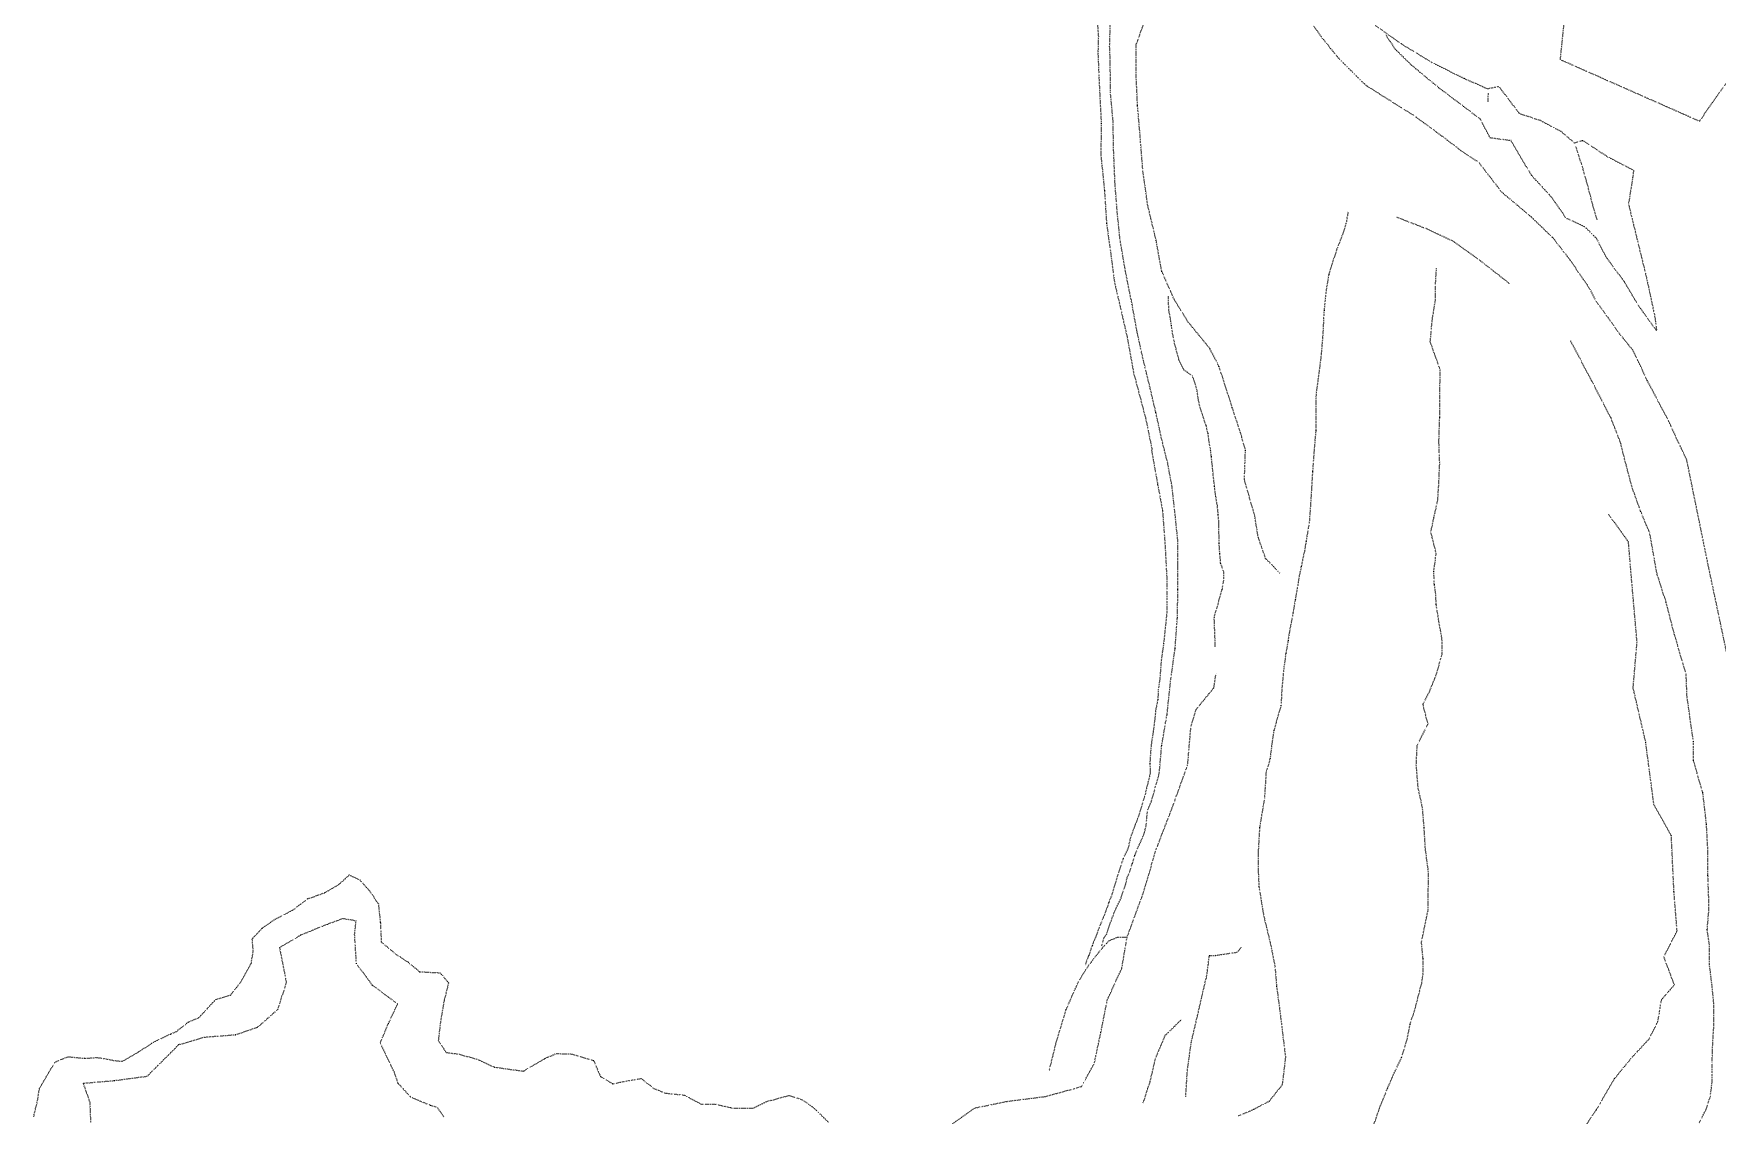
# Model space of a CAD drawing. Extents: x 682410 to 689460, y 7661803 to 7669124.
# Drawn here: x 684193 to 684706, y 7663934 to 7664263 of the extents above; entities that cross this region are included whole.
import ezdxf

# ---------------------------------------------------------------- set-up
doc = ezdxf.new("R2010")
doc.units = 0
doc.header["$MEASUREMENT"] = 0
doc.linetypes.add('DOT', pattern=[0.25, 0, -0.25])
doc.layers.add('02 TOE_Line', color=1, linetype='DOT', lineweight=20)

msp = doc.modelspace()

# ---------------------------------------------------------------- linework, layer by layer
at = {"layer": '02 TOE_Line'}
for points in [[(684517.44, 7664266, 4003.49), (684517.69, 7664262.5, 4003.34), (684517.56, 7664257.5, 4003.2), (684518, 7664247, 4003), (684518.56, 7664236, 4002.64), (684518.44, 7664226.5, 4001.9), (684519.56, 7664215.5, 4001.34), (684520.19, 7664205.5, 4001.13), (684521.44, 7664196.5, 4000.72), (684522.62, 7664187.5, 4000.76), (684524.38, 7664180, 4000.83), (684526.44, 7664171, 3999.61), (684528.44, 7664160, 3999.48), (684532.13, 7664146, 3999.18), (684534.06, 7664136.5, 3999.18), (684533.88, 7664136.5, 3999.23), (684535.75, 7664126, 3998.87), (684537.25, 7664118, 3998.9), (684538, 7664107.5, 3998.26), (684538.56, 7664097, 3997.97), (684538.5, 7664086.5, 3997.18), (684537.56, 7664077.5, 3996.74), (684537.19, 7664075, 3996.67), (684536.75, 7664071.5, 3996.63), (684536.44, 7664067, 3996.32), (684535.94, 7664063.5, 3996.37), (684535.81, 7664060.5, 3996.39), (684535.19, 7664057.5, 3996.54), (684534.88, 7664054.5, 3996.37), (684534.38, 7664050.5, 3996.38), (684533.88, 7664047.5, 3996.37), (684533.56, 7664044, 3996.35), (684533.38, 7664041, 3996.09), (684533.5, 7664038, 3995.97), (684532.5, 7664034, 3995.84), (684531.81, 7664031, 3995.86), (684530.81, 7664028, 3995.61), (684529.94, 7664025, 3995.44), (684528.62, 7664021.5, 3995.2), (684527.5, 7664018.5, 3995.18), (684526.69, 7664015, 3995.02), (684525.25, 7664012, 3994.82), (684524.06, 7664008.5, 3994.63), (684522.81, 7664004.5, 3994.63), (684521.81, 7664001, 3994.83), (684520.81, 7663998.5, 3994.75), (684519.62, 7663995, 3994.87), (684518.31, 7663992, 3994.7), (684517.19, 7663989, 3994.65), (684515.81, 7663985.5, 3994.65), (684514.75, 7663982.5, 3994.78), (684513.62, 7663979.5, 3994.62)], [(684518.75, 7663985.5, 3994.71), (684519.5, 7663988, 3994.65), (684520.19, 7663989, 3994.22), (684521.06, 7663991.5, 3994.89), (684521.75, 7663993.5, 3995.02), (684522.5, 7663995.5, 3994.89), (684523.63, 7663998, 3994.9), (684524.63, 7664000, 3994.9), (684525.19, 7664002, 3994.99), (684526, 7664004, 3994.83), (684526.38, 7664006, 3994.93), (684527.25, 7664008, 3995.01), (684528.06, 7664010.5, 3994.99), (684528.81, 7664013, 3994.93), (684529.62, 7664015, 3995), (684530.5, 7664017, 3995.17), (684531.62, 7664019.5, 3995.27), (684532.25, 7664022, 3995.35), (684532.63, 7664026.5, 3994.97), (684533.88, 7664029.5, 3995.65), (684536.25, 7664038, 3995.98), (684537, 7664046.5, 3996.4), (684538.62, 7664056, 3996.48), (684539.75, 7664066.5, 3996.5), (684541.06, 7664076, 3996.5), (684541.75, 7664085.5, 3996.81), (684541.94, 7664094, 3997.76), (684541.88, 7664101.5, 3998.12), (684541.94, 7664108.5, 3998.31), (684541.06, 7664117, 3998.79), (684540.12, 7664125.5, 3998.96), (684538.81, 7664132.5, 3999.22), (684536.94, 7664140, 3999.3), (684535.19, 7664148, 3999.04), (684533.31, 7664156, 3999.01), (684531.25, 7664164.5, 3999.15), (684529.5, 7664172.5, 3999.5), (684527.94, 7664181, 4000.71), (684525.94, 7664191, 4000.69), (684524.31, 7664200.5, 4000.81), (684523.44, 7664209, 4001.05), (684522.75, 7664218, 4001.57), (684522.31, 7664228.5, 4001.96), (684522.19, 7664236.5, 4002.68), (684521.38, 7664245.5, 4003.06), (684521.31, 7664255, 4003), (684521.12, 7664259.5, 4003.15), (684521.31, 7664266, 4003.31)], [(684572.94, 7664099, 4008.54), (684568.62, 7664103.5, 4008.29), (684566.37, 7664110, 4007.87), (684565.31, 7664116.5, 4007.39), (684563.88, 7664121.5, 4006.76), (684562.19, 7664127.5, 4006.29), (684562.5, 7664136.5, 4003.2), (684560.94, 7664142, 4003.32), (684558.44, 7664149.5, 4003.53), (684556.56, 7664155.5, 4003.66), (684554.44, 7664162, 4003.81), (684551.62, 7664167.5, 4004.64), (684545.06, 7664175.5, 4004.8), (684540.75, 7664182.5, 4004.85), (684537, 7664191, 4005.16), (684535.25, 7664200.5, 4005.47), (684532.75, 7664211, 4005.85), (684531.25, 7664221.5, 4006.35), (684530.44, 7664232, 4007.1), (684529.62, 7664241.5, 4008.17), (684529.19, 7664251, 4008.71), (684529.19, 7664260, 4009.39), (684532.01, 7664267.83, 4009.8)], [(684709.37, 7664073.6, 3994.48), (684703.45, 7664101.61, 3994.65), (684696.98, 7664133.39, 3995.31), (684691.07, 7664146.09, 3996.22), (684684.91, 7664157.71, 3997.05), (684680.63, 7664166.81, 3997.4), (684676.58, 7664171.82, 3997.8), (684672.96, 7664176.93, 3998.08), (684669.19, 7664182.14, 3998.51), (684667.56, 7664185.45, 3998.94), (684661.36, 7664194.52, 3999.65), (684656.19, 7664201.17, 4000.22), (684649.54, 7664207.55, 4000.63), (684640.67, 7664215.03, 4001.11), (684633.64, 7664224.11, 4001.94), (684628.93, 7664227.17, 4001.97), (684622.36, 7664232.18, 4002.59), (684614.25, 7664238.14, 4003.04), (684599.52, 7664247.42, 4004.03), (684598.18, 7664248.6, 4004.32), (684590.86, 7664255.93, 4005.45), (684585.64, 7664262.39, 4006.55), (684583.01, 7664266.2, 4006.8)], [(684599.61, 7664267.78, 4002.26), (684609.2, 7664260.82, 4001.42), (684619.33, 7664254.59, 4001.02), (684629.25, 7664249.72, 4000.89), (684636.19, 7664246.65, 4000.69), (684639.68, 7664247.33, 4002.06), (684645.9, 7664239.12, 3999.48), (684652.29, 7664236.99, 3999.62), (684658.59, 7664233.66, 3998.22), (684662.68, 7664230.13, 3996.81), (684665.24, 7664230.88, 3997.63), (684672.96, 7664225.8, 3997.51), (684680.76, 7664221.8, 3997.45), (684680.48, 7664219.52, 3997.41), (684679.2, 7664211.5, 3997.13), (684684.59, 7664189.42, 3996.53), (684687.25, 7664177.04, 3996.02), (684687.77, 7664172.88, 3996.17), (684682.25, 7664180.52, 3996.35), (684677.87, 7664187.88, 3996.51), (684672.49, 7664195.15, 3996.6), (684669.51, 7664200.93, 3996.92), (684665.92, 7664204.53, 3997.92), (684660.26, 7664207.12, 3999.56), (684655.48, 7664213.89, 3999.29), (684649.64, 7664220.25, 4000.07), (684643.44, 7664230.79, 3999.29), (684637.03, 7664231.61, 4002.66), (684634.08, 7664237.3, 4001.09), (684628.93, 7664241.25, 4001.13), (684621.55, 7664246.8, 4001.2), (684612.99, 7664253.87, 4001.28), (684608.12, 7664258.71, 4001.25), (684605.25, 7664263.12, 4001.83)], [(684714.09, 7664255.75, 4029.84), (684700.79, 7664236.71, 4014.65), (684658.44, 7664255.44, 4013.02), (684659.7, 7664267.63, 4020.84)], [(684636.42, 7664242.61, 4001.03), (684636.52, 7664245.2, 4000.66)], [(684669.65, 7664206.68, 3996.73), (684668.32, 7664211.27, 3996.77), (684666.39, 7664218.54, 3996.85), (684665.18, 7664222.84, 3996.9), (684663.12, 7664229.07, 3996.76)], [(684593.75, 7664209, 4002.75), (684593.13, 7664205.5, 4002.9), (684592.19, 7664202.5, 4003.02), (684590.25, 7664197.5, 4003.23), (684587.88, 7664190, 4003.59), (684587.06, 7664185, 4003.91), (684586.44, 7664179, 4004.34), (684586.06, 7664171.5, 4004.92), (684585.56, 7664165.5, 4005.24), (684584.94, 7664160.5, 4005.59), (684584, 7664153.5, 4006.09), (684583.94, 7664142.5, 4006.54), (684583.38, 7664136, 4006.97), (684582.94, 7664130, 4007.32), (684582.62, 7664124.5, 4007.55), (684582, 7664115, 4008.03), (684581.44, 7664111.5, 4008.21), (684580.94, 7664108.5, 4008.33), (684580.75, 7664107.5, 4008.36), (684580.56, 7664106, 4008.38), (684580, 7664103.5, 4008.51), (684579.5, 7664101, 4008.55), (684578.75, 7664097.5, 4008.63), (684578.56, 7664096, 4008.64), (684577.69, 7664091, 4008.77), (684577, 7664087, 4008.95), (684576.56, 7664084.5, 4009.09), (684575.88, 7664081, 4009.23), (684575.5, 7664078.5, 4009.41), (684574.81, 7664074.5, 4009.47), (684574.25, 7664070.5, 4009.54), (684574, 7664068, 4009.64), (684573.62, 7664064, 4009.58), (684573.31, 7664058.5, 4009.6), (684571.12, 7664051, 4009.73), (684570.62, 7664047.5, 4009.75), (684570, 7664042.5, 4009.83), (684568.75, 7664038, 4009.93), (684568.31, 7664030.5, 4010.07), (684566.81, 7664021.5, 4009.99), (684566.37, 7664014, 4009.95), (684566.37, 7664008.5, 4009.97), (684566.62, 7664003.5, 4009.89), (684567.88, 7663995.5, 4009.89), (684568.44, 7663993, 4009.91), (684570.25, 7663985.5, 4009.97), (684571.5, 7663979, 4009.89), (684572, 7663973, 4009.89), (684573.06, 7663965, 4009.98), (684574.69, 7663951.5, 4010.41), (684573.69, 7663943, 4010.58), (684569.69, 7663938, 4010.77), (684565, 7663935.5, 4011.16), (684560.19, 7663933.5, 4011.46)], [(684642.89, 7664187.28, 3999.12), (684633.84, 7664194.36, 3999.91), (684625.87, 7664200.07, 4000.57), (684617.53, 7664203.97, 4001.16), (684608.57, 7664207.43, 4001.47)], [(684600.44, 7663927.5, 4010.68), (684603.38, 7663936, 4010.79), (684605.81, 7663942, 4010.95), (684607.75, 7663946.5, 4010.8), (684610.13, 7663951.5, 4010.84), (684611.69, 7663956.5, 4010.8), (684612.69, 7663961.5, 4010.69), (684614.25, 7663966.5, 4010.72), (684616.19, 7663974, 4010.6), (684616.69, 7663977.5, 4010.47), (684616.62, 7663981.5, 4010.33), (684616.12, 7663986.5, 4010.18), (684618.19, 7663996.5, 4009.93), (684618.19, 7664001.5, 4009.89), (684618.31, 7664007.5, 4009.92), (684617.31, 7664015, 4009.83), (684616.94, 7664021.5, 4009.8), (684616.44, 7664027.5, 4009.75), (684615.12, 7664033.5, 4009.56), (684614.56, 7664040.5, 4009.36), (684614.81, 7664046.5, 4009.26), (684618.12, 7664053, 4009.06), (684616.56, 7664059, 4009.1), (684618.63, 7664063, 4009.06), (684620.81, 7664068.5, 4009.03), (684622.44, 7664074.5, 4008.85), (684622.38, 7664079, 4008.77), (684621.38, 7664084.5, 4008.57), (684620.62, 7664089.5, 4008.47), (684620.44, 7664093, 4008.42), (684620.06, 7664095.5, 4008.36), (684619.88, 7664099.5, 4008.3), (684620.62, 7664105, 4008.12), (684619, 7664111.5, 4007.87), (684619.94, 7664116, 4007.75), (684621.06, 7664121, 4007.54), (684621.38, 7664125.5, 4007.36), (684621.69, 7664132.5, 4007.07), (684621.44, 7664139, 4006.64), (684621.69, 7664146.5, 4006.31), (684621.81, 7664161, 4005.6), (684618.81, 7664169.5, 4004.83), (684619.44, 7664176.5, 4004.58), (684620.44, 7664182.5, 4004.04), (684620.44, 7664187.5, 4003.73), (684620.69, 7664192, 4003.46)], [(684553.31, 7664076.5, 4003.53), (684553, 7664085.5, 4003.65), (684555.38, 7664094, 4003.94), (684555.94, 7664097, 4004.03), (684555.88, 7664099.5, 4004.15), (684554.94, 7664102, 4004.3), (684554.69, 7664105, 4004.42), (684554.5, 7664108, 4004.54), (684554.44, 7664111, 4004.58), (684554.44, 7664114, 4004.62), (684554.19, 7664117, 4004.71), (684553.94, 7664119.5, 4004.76), (684553.44, 7664122.5, 4004.8), (684553.06, 7664125.5, 4004.76), (684552.62, 7664129.5, 4004.83), (684552.38, 7664132, 4004.86), (684552.12, 7664134.5, 4004.8), (684551.88, 7664136.5, 4004.77), (684551.44, 7664139, 4004.81), (684551.12, 7664141.5, 4004.8), (684550.5, 7664144, 4004.8), (684549.81, 7664146, 4004.69), (684549, 7664148.5, 4004.67), (684548.44, 7664150.5, 4004.71), (684548.06, 7664152.5, 4004.7), (684547.69, 7664155, 4004.7), (684547.12, 7664157, 4004.78), (684546.38, 7664159, 4004.74), (684543.69, 7664161, 4004.87), (684542.25, 7664164, 4004.78), (684541.69, 7664166, 4004.79), (684541.19, 7664168, 4004.79), (684540.69, 7664170, 4004.72), (684540.25, 7664172.5, 4004.75), (684539.94, 7664174.5, 4004.81), (684539.56, 7664177, 4004.76), (684539.19, 7664179, 4004.79), (684539.06, 7664181.5, 4004.8), (684539.06, 7664183.5, 4004.91)], [(684700.75, 7663931.5, 3989.61), (684702.97, 7663935.77, 3990.88), (684704.13, 7663939.5, 3991.27), (684704.69, 7663944, 3991.66), (684704.69, 7663950, 3992.33), (684704.88, 7663956, 3992.71), (684705.25, 7663961.5, 3993.02), (684705.25, 7663967, 3993.31), (684704.74, 7663972.62, 3993.39), (684703.86, 7663979.72, 3993.75), (684703.86, 7663985.71, 3994.12), (684703.19, 7663990.37, 3993.66), (684703.63, 7663995.7, 3994.33), (684703.63, 7664000.36, 3993.95), (684703.41, 7664006.8, 3994.17), (684703.41, 7664014.12, 3994.23), (684702.97, 7664022.34, 3994.35), (684701.86, 7664032.1, 3994.43), (684698.98, 7664041.86, 3994.84), (684698.98, 7664047.69, 3995.08), (684697.04, 7664061.28, 3995.64), (684696.76, 7664068.22, 3995.92), (684693.16, 7664080.43, 3996.42), (684690.66, 7664090.14, 3996.8), (684687.89, 7664098.74, 3997.16), (684685.67, 7664111.22, 3997.65), (684682.9, 7664117.88, 3997.9), (684680.4, 7664124.82, 3998.19), (684678.46, 7664132.03, 3998.48), (684676.8, 7664138.69, 3998.75), (684673.8, 7664146.39, 3999.06), (684668.13, 7664157.35, 3999.35), (684661.48, 7664169.96, 3997.6)], [(684665.06, 7663929, 4000.27), (684669.44, 7663935.5, 4000.83), (684675, 7663945, 4000.11), (684680.31, 7663951.5, 3999.82), (684685.5, 7663957, 4000.04), (684688.19, 7663962.5, 3999.51), (684689.25, 7663969, 4000.46), (684693.19, 7663973.5, 4000.07), (684690, 7663982, 4000.85), (684694, 7663990, 3999.58), (684693.06, 7664002, 4000.58), (684692.25, 7664019, 3999.09), (684686.94, 7664028.5, 4000.39), (684684.44, 7664047.5, 3999.7), (684680.62, 7664064, 4000.35), (684681.81, 7664078, 4000.47), (684680.19, 7664096.5, 4000), (684679.19, 7664108.5, 3999.79), (684673.06, 7664117, 4000.07)], [(684502.75, 7663947.5, 3996.32), (684504.75, 7663955.5, 3995.86), (684507.88, 7663966, 3996.36), (684511.63, 7663974.5, 3996.59), (684514.75, 7663979.5, 3997.4), (684517.88, 7663983.5, 3998.06), (684519.12, 7663985, 3998.69), (684520.94, 7663987, 3999.16), (684523.5, 7663988, 3999.47), (684526.44, 7663988, 3999.12), (684531.19, 7664001, 4000.97), (684535.38, 7664015, 4000.08), (684540.19, 7664027.5, 4000.9), (684544.88, 7664040.5, 4002.29), (684545.88, 7664052, 4002.15), (684547.5, 7664057.5, 4002.47), (684552.87, 7664064, 4003.85), (684553.56, 7664068.5, 4003.76)], [(684193.31, 7663933.36, 4014.61), (684194.48, 7663938.17, 4016.31), (684195.08, 7663941.96, 4018.31), (684199.83, 7663950.04, 4021.25), (684203.78, 7663951.61, 4022.3), (684208.88, 7663951.12, 4022.5), (684212.62, 7663951.36, 4022.16), (684214.23, 7663951.17, 4021.98), (684217.75, 7663950.48, 4022.81), (684220.32, 7663950.21, 4022.82), (684225.26, 7663953.09, 4022.53), (684229.81, 7663956.03, 4022.18), (684235.03, 7663958.53, 4022.04), (684236.73, 7663959.27, 4021.77), (684240.5, 7663962.21, 4022.26), (684243.69, 7663963.55, 4022.49), (684248.69, 7663968.98, 4022.7), (684253.29, 7663970.38, 4019.98), (684256.47, 7663974.45, 4019.82), (684259.55, 7663980.03, 4020.69), (684260.23, 7663983.77, 4021.77), (684259.88, 7663987.54, 4022.9), (684263.03, 7663990.85, 4022.06), (684266.9, 7663993.52, 4019.9), (684272.3, 7663996.34, 4018.52), (684274.7, 7663998.16, 4018.31), (684276.83, 7663999.75, 4018.3), (684281.91, 7664001.57, 4017.13), (684286.3, 7664004.1, 4016.45), (684289.47, 7664007.03, 4015.15), (684292.67, 7664005.53, 4016.32), (684295.61, 7664002.16, 4018.68), (684298.33, 7663998.19, 4020.83), (684298.93, 7663992.43, 4021.58), (684299.23, 7663986.51, 4022.9), (684303.94, 7663982.69, 4021.95), (684307.28, 7663980.51, 4021.38), (684310.85, 7663977.53, 4022.06), (684317.14, 7663977.17, 4022.45), (684319.72, 7663974.13, 4022.56), (684318.36, 7663968.68, 4021.75), (684317.26, 7663962.4, 4021.94), (684316.58, 7663956.55, 4021.48), (684318.98, 7663952.93, 4020.98), (684322.93, 7663952.39, 4020.47), (684328.38, 7663950.86, 4020.16), (684333.72, 7663948.43, 4020.7), (684342.52, 7663947.22, 4020.82), (684348.93, 7663951.01, 4020.05), (684352.54, 7663952.59, 4018.73), (684357.45, 7663952.43, 4017.41), (684363.9, 7663950.47, 4017.12), (684365.98, 7663945.61, 4018.71), (684369.74, 7663943.36, 4018.33), (684373.37, 7663944.13, 4017.02), (684378.41, 7663944.97, 4015.11), (684382.25, 7663941.96, 4016.58), (684385.66, 7663940.54, 4016.83), (684391.54, 7663939.91, 4016.29), (684396.84, 7663937.11, 4015.47), (684400.82, 7663937.2, 4014.57), (684406.37, 7663935.96, 4013.8), (684412.51, 7663935.98, 4012.37), (684416.56, 7663937.93, 4011.97), (684423.48, 7663939.84, 4013.51), (684427.72, 7663938.42, 4014.98), (684431.08, 7663935.92, 4015.84), (684435.54, 7663931.58, 4015.7)], [(684318.26, 7663933.34, 4019.76), (684316.29, 7663936.16, 4019.88), (684314.19, 7663936.77, 4019.9), (684308.21, 7663939.25, 4020.1), (684304.39, 7663943.47, 4020.22), (684303.13, 7663946.97, 4020.23), (684298.91, 7663955.83, 4020.37), (684301.39, 7663961.75, 4020.38), (684304.18, 7663967.69, 4020.35), (684296.43, 7663973.46, 4020.65), (684291.65, 7663980.03, 4021.34), (684291.09, 7663988.8, 4021.53), (684291.52, 7663993, 4021.91), (684287.49, 7663993.7, 4021.73), (684281.17, 7663991.34, 4021.81), (684274.63, 7663988.62, 4021.52), (684268.22, 7663984.84, 4021.2), (684270.27, 7663974.25, 4020.7), (684267.65, 7663966, 4020.92), (684261.54, 7663960.58, 4020.91), (684254.76, 7663958.22, 4020.97), (684245.22, 7663957.49, 4021.12), (684237.44, 7663955.2, 4021.21), (684227.8, 7663945.58, 4021.06), (684217.98, 7663944.27, 4021.12), (684208.4, 7663943.44, 4021.79), (684210.42, 7663937.72, 4021.56), (684210.64, 7663931.59, 4021.71)], [(684473, 7663931, 4004.36), (684480.12, 7663936, 4002.22), (684489.81, 7663938, 4000.91), (684501.56, 7663939.5, 3999.69), (684512.5, 7663942.5, 3999.8), (684516.44, 7663949.5, 3999.6), (684518.44, 7663959, 3999.67), (684520.44, 7663969, 3999.46), (684524.81, 7663978.5, 3999.29), (684526.44, 7663988, 3999.12)], [(684544.31, 7663939.5, 4011.51), (684544.81, 7663947.5, 4011.76), (684546, 7663956, 4012.22), (684548.44, 7663966.5, 4012.27), (684550.75, 7663976.5, 4012.19), (684551.5, 7663982.5, 4012.15), (684553.5, 7663982.5, 4012.13), (684560.06, 7663983.5, 4011.79), (684561.31, 7663985, 4012.07)], [(684543.06, 7663963, 4010.42), (684537.94, 7663958, 4010.45), (684535, 7663951, 4010.65), (684533.38, 7663944, 4010.71), (684531.25, 7663937.5, 4010.94)]]:
    msp.add_polyline3d(points, dxfattribs=at)

doc.saveas('drawing.dxf')
